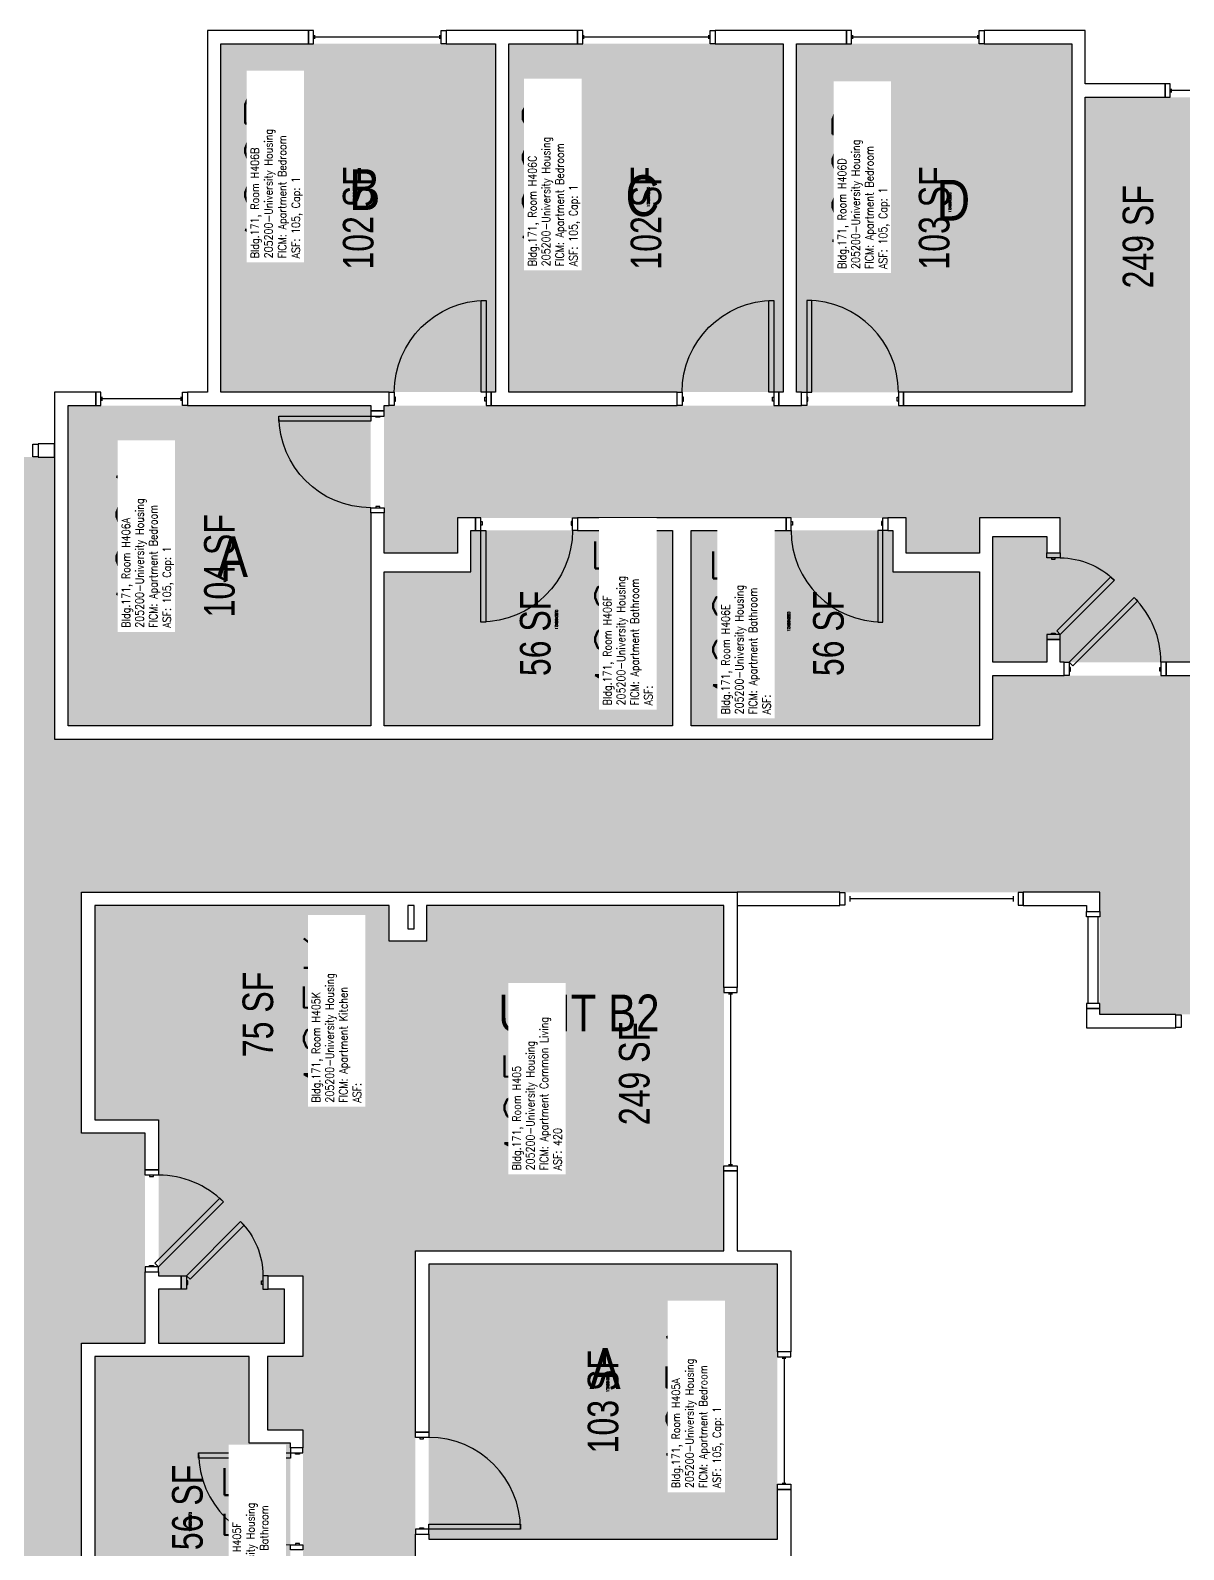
# Model space of a CAD drawing. Header units: inches. Extents: x -105 to 3698, y -798 to 1624.
# Drawn here: x 214 to 666, y 1028 to 1624 of the extents above; entities that cross this region are included whole.
import ezdxf
from ezdxf.enums import TextEntityAlignment as Align

# ---------------------------------------------------------------- set-up
doc = ezdxf.new("R2010")
doc.units = ezdxf.units.IN
doc.header["$LTSCALE"] = 96
doc.header["$MEASUREMENT"] = 0
for name, color, linetype in [('A-AREA-IDEN', 1, 'Continuous'), ('A-DOOR', 2, 'Continuous'), ('A-GLAZ', 1, 'Continuous'), ('A-IDEN-RNUM', 7, 'Continuous'), ('A-IDEN-SNUM', 4, 'Continuous'), ('A-IDEN-VNUM', 4, 'Continuous'), ('A-WALL', 5, 'Continuous'), ('AREA-TEXT', 3, 'Continuous'), ('Rooms-Category-Color', 7, 'Continuous'), ('Rooms-College-Color', 7, 'Continuous'), ('Rooms-Department-Color', 7, 'Continuous'), ('Rooms-Division-Color', 7, 'Continuous'), ('Rooms-Information', 7, 'Continuous')]:
    doc.layers.add(name, color=color, linetype=linetype)
doc.styles.add('AREA', font='arial.ttf', dxfattribs={"width": 0.75, "height": 12})
doc.styles.add('ROOMSNUMBER', font='txt.shx', dxfattribs={"height": 0.03})
doc.styles.add('ROOMVNUMBER', font='simplex.shx', dxfattribs={"width": 0.85})
doc.styles.get("Standard").update_dxf_attribs({"font": 'ARIALN.TTF'})

msp = doc.modelspace()

# ---------------------------------------------------------------- hatches: boundary and pattern name
h = msp.add_hatch()
h.set_pattern_fill('ANSI31', color=256, style=0)
h.set_pattern_definition([(45, (163.76828, 1996.84211), (-0.088388348, 0.088388348), [])])
h.paths.add_polyline_path([(495.24, 1412.89), (553.97, 1412.89), (553.97, 1403.68), (495.24, 1403.68)], flags=9)
h = msp.add_hatch()
h.set_pattern_fill('ANSI31', color=256, style=0)
h.set_pattern_definition([(45, (884.59335, 681.51704), (0.088388348, -0.088388348), [])])
h.paths.add_polyline_path([(300.64, 1012.99), (300.64, 1071.72), (291.43, 1071.72), (291.43, 1012.99)], flags=9)
at = {"layer": 'Rooms-Category-Color', "true_color": 0x728ef3}
for points in [[(395.87, 1618.75), (288.25, 1618.75), (288.25, 1482), (395.89, 1482.01), (395.89, 1618.31)], [(401.12, 1618.75), (508.75, 1618.75), (508.76, 1482.01), (401.12, 1482), (401.14, 1618.31)], [(514, 1618.75), (622, 1618.75), (622, 1482), (514, 1482), (514.01, 1618.31)], [(352.25, 1476.75), (627.25, 1476.75), (627.25, 1597.75), (762.75, 1597.75), (762.75, 1481.12), (678.61, 1481.12), (678.61, 1376), (617.48, 1376), (617.48, 1384.95), (612.23, 1384.95), (612.23, 1376), (591.03, 1376), (591.03, 1425.37), (612.23, 1425.37), (612.23, 1418.95), (617.48, 1418.95), (617.48, 1432.62), (585.78, 1432.62), (585.78, 1418.75), (557.03, 1418.75), (557.03, 1432.62), (381, 1432.62), (381, 1418.75), (352.25, 1418.75)], [(228.26, 1351), (228.25, 1476.75), (347, 1476.75), (347, 1351)], [(386.26, 1427.75), (465.39, 1427.75), (465.39, 1351), (352.26, 1351), (352.25, 1411.5), (386.25, 1411.5)], [(472.65, 1351), (585.78, 1351), (585.78, 1411.5), (551.78, 1411.5), (551.78, 1427.75), (472.64, 1427.75)], [(354.25, 1280.5), (238.75, 1280.5), (238.75, 1196.36), (368.87, 1196.36), (368.87, 1266.5), (354.25, 1266.5)], [(364.5, 870), (364.5, 1145), (485.5, 1145), (485.5, 1280.5), (368.87, 1280.5), (368.87, 1196.36), (263.75, 1196.36), (263.75, 1135.23), (272.7, 1135.23), (272.7, 1129.98), (263.75, 1129.98), (263.75, 1108.78), (313.12, 1108.78), (313.12, 1129.98), (306.7, 1129.98), (306.7, 1135.23), (320.37, 1135.23), (320.37, 1103.53), (306.5, 1103.53), (306.5, 1074.78), (320.37, 1074.78), (320.37, 898.75), (306.5, 898.75), (306.5, 870)], [(369.75, 1031.75), (506.5, 1031.75), (506.5, 1139.75), (369.75, 1139.75)], [(238.75, 990.39), (238.75, 1103.53), (299.25, 1103.53), (299.25, 1069.53), (315.5, 1069.53), (315.5, 990.39)]]:
    msp.add_hatch(color=171, dxfattribs=at).paths.add_polyline_path(points)
at = {"layer": 'Rooms-Category-Color', "true_color": 0xadadad}
for points in [[(173.5, 174.25), (233.5, 174.25), (233.5, 295.64), (258.5, 295.64), (258.5, 377.97), (233.5, 377.97), (233.5, 1108.78), (258.5, 1108.78), (258.5, 1191.11), (233.5, 1191.11), (233.5, 1345.75), (223, 1345.75), (223, 1456.5), (173.5, 1456.5), (173.5, 1093.72), (148.5, 1093.72), (148.5, 1011.39), (173.5, 1011.39), (173.5, 827.36), (148.5, 827.36), (148.5, 745.03), (173.5, 745.03), (174.12, 207.25), (173.51, 207.25), (173.5, 206.25)], [(2434.81, 1302.06), (2431.28, 1305.6), (2404.37, 1332.5), (2404.37, 1345.75), (2041.22, 1345.75), (2041.22, 1370.75), (1958.89, 1370.75), (1958.89, 1345.75), (1868.87, 1345.75), (1868.87, 1341.5), (1864.87, 1341.5), (1864.87, 1343.19), (1824.87, 1343.19), (1824.87, 1338), (1816.87, 1338), (1816.87, 1346.37), (1766, 1346.37), (1766, 1370.75), (1683.53, 1370.75), (1683.53, 1346.37), (1376.12, 1346.37), (1376.12, 1345.76), (1260.12, 1345.76), (1260.12, 1346.37), (780.37, 1346.37), (780.37, 1341.5), (776.37, 1341.5), (776.37, 1342.96), (736.38, 1342.96), (736.38, 1338), (728.38, 1338), (728.38, 1345.75), (673.36, 1345.75), (673.36, 1370.75), (591.03, 1370.75), (591.03, 1345.75), (233.3, 1345.75), (233.5, 1285.75), (632.97, 1285.75), (632.97, 1237.75), (768, 1237.75), (776.37, 1237.75), (776.37, 1265.5), (780.37, 1265.5), (780.37, 1263.75), (820.37, 1263.75), (820.37, 1269), (828.37, 1269), (828.37, 1237.75), (939.72, 1237.75), (939.72, 1276.67), (1347.19, 1276.67), (1347.19, 1190.38), (1378.69, 1190.38), (1378.69, 1188), (1373.19, 1188), (1373.19, 1151.12), (1373.19, 1146.75), (1375.19, 1146.75), (1375.19, 1142.75), (1451.19, 1142.75), (1451.19, 1146.75), (1453.11, 1146.75), (1453.19, 1151.12), (1453.19, 1188), (1447.69, 1188), (1447.69, 1190.38), (1479.65, 1190.38), (1479.65, 1209.17), (1484.9, 1209.17), (1484.9, 1255.17), (1479.65, 1255.17), (1479.65, 1276.67), (1571.65, 1276.67), (1571.65, 1261.25), (1860.5, 1261.25), (1864.87, 1261.25), (1864.87, 1265.5), (1868.87, 1265.5), (1868.87, 1263.75), (1908.87, 1263.75), (1908.87, 1269), (1916.87, 1269), (1916.87, 1260.62), (2047.49, 1260.62), (2133.48, 1260.64), (2169.48, 1260.64), (2348.97, 1260.62), (2386.31, 1260.62), (2392.39, 1259.63)]]:
    msp.add_hatch(color=253, dxfattribs=at).paths.add_polyline_path(points)
at = {"layer": 'Rooms-College-Color', "true_color": 0xadadad}
for points in [[(395.87, 1618.75), (288.25, 1618.75), (288.25, 1482), (395.89, 1482.01), (395.89, 1618.31)], [(401.12, 1618.75), (508.75, 1618.75), (508.76, 1482.01), (401.12, 1482), (401.14, 1618.31)], [(514, 1618.75), (622, 1618.75), (622, 1482), (514, 1482), (514.01, 1618.31)], [(352.25, 1476.75), (627.25, 1476.75), (627.25, 1597.75), (762.75, 1597.75), (762.75, 1481.12), (678.61, 1481.12), (678.61, 1376), (617.48, 1376), (617.48, 1384.95), (612.23, 1384.95), (612.23, 1376), (591.03, 1376), (591.03, 1425.37), (612.23, 1425.37), (612.23, 1418.95), (617.48, 1418.95), (617.48, 1432.62), (585.78, 1432.62), (585.78, 1418.75), (557.03, 1418.75), (557.03, 1432.62), (381, 1432.62), (381, 1418.75), (352.25, 1418.75)], [(228.26, 1351), (228.25, 1476.75), (347, 1476.75), (347, 1351)], [(173.5, 174.25), (233.5, 174.25), (233.5, 295.64), (258.5, 295.64), (258.5, 377.97), (233.5, 377.97), (233.5, 1108.78), (258.5, 1108.78), (258.5, 1191.11), (233.5, 1191.11), (233.5, 1345.75), (223, 1345.75), (223, 1456.5), (173.5, 1456.5), (173.5, 1093.72), (148.5, 1093.72), (148.5, 1011.39), (173.5, 1011.39), (173.5, 827.36), (148.5, 827.36), (148.5, 745.03), (173.5, 745.03), (174.12, 207.25), (173.51, 207.25), (173.5, 206.25)], [(386.26, 1427.75), (465.39, 1427.75), (465.39, 1351), (352.26, 1351), (352.25, 1411.5), (386.25, 1411.5)], [(472.65, 1351), (585.78, 1351), (585.78, 1411.5), (551.78, 1411.5), (551.78, 1427.75), (472.64, 1427.75)], [(2434.81, 1302.06), (2431.28, 1305.6), (2404.37, 1332.5), (2404.37, 1345.75), (2041.22, 1345.75), (2041.22, 1370.75), (1958.89, 1370.75), (1958.89, 1345.75), (1868.87, 1345.75), (1868.87, 1341.5), (1864.87, 1341.5), (1864.87, 1343.19), (1824.87, 1343.19), (1824.87, 1338), (1816.87, 1338), (1816.87, 1346.37), (1766, 1346.37), (1766, 1370.75), (1683.53, 1370.75), (1683.53, 1346.37), (1376.12, 1346.37), (1376.12, 1345.76), (1260.12, 1345.76), (1260.12, 1346.37), (780.37, 1346.37), (780.37, 1341.5), (776.37, 1341.5), (776.37, 1342.96), (736.38, 1342.96), (736.38, 1338), (728.38, 1338), (728.38, 1345.75), (673.36, 1345.75), (673.36, 1370.75), (591.03, 1370.75), (591.03, 1345.75), (233.3, 1345.75), (233.5, 1285.75), (632.97, 1285.75), (632.97, 1237.75), (768, 1237.75), (776.37, 1237.75), (776.37, 1265.5), (780.37, 1265.5), (780.37, 1263.75), (820.37, 1263.75), (820.37, 1269), (828.37, 1269), (828.37, 1237.75), (939.72, 1237.75), (939.72, 1276.67), (1347.19, 1276.67), (1347.19, 1190.38), (1378.69, 1190.38), (1378.69, 1188), (1373.19, 1188), (1373.19, 1151.12), (1373.19, 1146.75), (1375.19, 1146.75), (1375.19, 1142.75), (1451.19, 1142.75), (1451.19, 1146.75), (1453.11, 1146.75), (1453.19, 1151.12), (1453.19, 1188), (1447.69, 1188), (1447.69, 1190.38), (1479.65, 1190.38), (1479.65, 1209.17), (1484.9, 1209.17), (1484.9, 1255.17), (1479.65, 1255.17), (1479.65, 1276.67), (1571.65, 1276.67), (1571.65, 1261.25), (1860.5, 1261.25), (1864.87, 1261.25), (1864.87, 1265.5), (1868.87, 1265.5), (1868.87, 1263.75), (1908.87, 1263.75), (1908.87, 1269), (1916.87, 1269), (1916.87, 1260.62), (2047.49, 1260.62), (2133.48, 1260.64), (2169.48, 1260.64), (2348.97, 1260.62), (2386.31, 1260.62), (2392.39, 1259.63)], [(354.25, 1280.5), (238.75, 1280.5), (238.75, 1196.36), (368.87, 1196.36), (368.87, 1266.5), (354.25, 1266.5)], [(364.5, 870), (364.5, 1145), (485.5, 1145), (485.5, 1280.5), (368.87, 1280.5), (368.87, 1196.36), (263.75, 1196.36), (263.75, 1135.23), (272.7, 1135.23), (272.7, 1129.98), (263.75, 1129.98), (263.75, 1108.78), (313.12, 1108.78), (313.12, 1129.98), (306.7, 1129.98), (306.7, 1135.23), (320.37, 1135.23), (320.37, 1103.53), (306.5, 1103.53), (306.5, 1074.78), (320.37, 1074.78), (320.37, 898.75), (306.5, 898.75), (306.5, 870)], [(369.75, 1031.75), (506.5, 1031.75), (506.5, 1139.75), (369.75, 1139.75)], [(238.75, 990.39), (238.75, 1103.53), (299.25, 1103.53), (299.25, 1069.53), (315.5, 1069.53), (315.5, 990.39)]]:
    msp.add_hatch(color=253, dxfattribs=at).paths.add_polyline_path(points)
at = {"layer": 'Rooms-Department-Color', "true_color": 0x604aed}
for points in [[(395.87, 1618.75), (288.25, 1618.75), (288.25, 1482), (395.89, 1482.01), (395.89, 1618.31)], [(401.12, 1618.75), (508.75, 1618.75), (508.76, 1482.01), (401.12, 1482), (401.14, 1618.31)], [(514, 1618.75), (622, 1618.75), (622, 1482), (514, 1482), (514.01, 1618.31)], [(352.25, 1476.75), (627.25, 1476.75), (627.25, 1597.75), (762.75, 1597.75), (762.75, 1481.12), (678.61, 1481.12), (678.61, 1376), (617.48, 1376), (617.48, 1384.95), (612.23, 1384.95), (612.23, 1376), (591.03, 1376), (591.03, 1425.37), (612.23, 1425.37), (612.23, 1418.95), (617.48, 1418.95), (617.48, 1432.62), (585.78, 1432.62), (585.78, 1418.75), (557.03, 1418.75), (557.03, 1432.62), (381, 1432.62), (381, 1418.75), (352.25, 1418.75)], [(228.26, 1351), (228.25, 1476.75), (347, 1476.75), (347, 1351)], [(386.26, 1427.75), (465.39, 1427.75), (465.39, 1351), (352.26, 1351), (352.25, 1411.5), (386.25, 1411.5)], [(472.65, 1351), (585.78, 1351), (585.78, 1411.5), (551.78, 1411.5), (551.78, 1427.75), (472.64, 1427.75)], [(354.25, 1280.5), (238.75, 1280.5), (238.75, 1196.36), (368.87, 1196.36), (368.87, 1266.5), (354.25, 1266.5)], [(364.5, 870), (364.5, 1145), (485.5, 1145), (485.5, 1280.5), (368.87, 1280.5), (368.87, 1196.36), (263.75, 1196.36), (263.75, 1135.23), (272.7, 1135.23), (272.7, 1129.98), (263.75, 1129.98), (263.75, 1108.78), (313.12, 1108.78), (313.12, 1129.98), (306.7, 1129.98), (306.7, 1135.23), (320.37, 1135.23), (320.37, 1103.53), (306.5, 1103.53), (306.5, 1074.78), (320.37, 1074.78), (320.37, 898.75), (306.5, 898.75), (306.5, 870)], [(369.75, 1031.75), (506.5, 1031.75), (506.5, 1139.75), (369.75, 1139.75)], [(238.75, 990.39), (238.75, 1103.53), (299.25, 1103.53), (299.25, 1069.53), (315.5, 1069.53), (315.5, 990.39)]]:
    msp.add_hatch(color=173, dxfattribs=at).paths.add_polyline_path(points)
at = {"layer": 'Rooms-Department-Color', "true_color": 0xacacac}
for points in [[(173.5, 174.25), (233.5, 174.25), (233.5, 295.64), (258.5, 295.64), (258.5, 377.97), (233.5, 377.97), (233.5, 1108.78), (258.5, 1108.78), (258.5, 1191.11), (233.5, 1191.11), (233.5, 1345.75), (223, 1345.75), (223, 1456.5), (173.5, 1456.5), (173.5, 1093.72), (148.5, 1093.72), (148.5, 1011.39), (173.5, 1011.39), (173.5, 827.36), (148.5, 827.36), (148.5, 745.03), (173.5, 745.03), (174.12, 207.25), (173.51, 207.25), (173.5, 206.25)], [(2434.81, 1302.06), (2431.28, 1305.6), (2404.37, 1332.5), (2404.37, 1345.75), (2041.22, 1345.75), (2041.22, 1370.75), (1958.89, 1370.75), (1958.89, 1345.75), (1868.87, 1345.75), (1868.87, 1341.5), (1864.87, 1341.5), (1864.87, 1343.19), (1824.87, 1343.19), (1824.87, 1338), (1816.87, 1338), (1816.87, 1346.37), (1766, 1346.37), (1766, 1370.75), (1683.53, 1370.75), (1683.53, 1346.37), (1376.12, 1346.37), (1376.12, 1345.76), (1260.12, 1345.76), (1260.12, 1346.37), (780.37, 1346.37), (780.37, 1341.5), (776.37, 1341.5), (776.37, 1342.96), (736.38, 1342.96), (736.38, 1338), (728.38, 1338), (728.38, 1345.75), (673.36, 1345.75), (673.36, 1370.75), (591.03, 1370.75), (591.03, 1345.75), (233.3, 1345.75), (233.5, 1285.75), (632.97, 1285.75), (632.97, 1237.75), (768, 1237.75), (776.37, 1237.75), (776.37, 1265.5), (780.37, 1265.5), (780.37, 1263.75), (820.37, 1263.75), (820.37, 1269), (828.37, 1269), (828.37, 1237.75), (939.72, 1237.75), (939.72, 1276.67), (1347.19, 1276.67), (1347.19, 1190.38), (1378.69, 1190.38), (1378.69, 1188), (1373.19, 1188), (1373.19, 1151.12), (1373.19, 1146.75), (1375.19, 1146.75), (1375.19, 1142.75), (1451.19, 1142.75), (1451.19, 1146.75), (1453.11, 1146.75), (1453.19, 1151.12), (1453.19, 1188), (1447.69, 1188), (1447.69, 1190.38), (1479.65, 1190.38), (1479.65, 1209.17), (1484.9, 1209.17), (1484.9, 1255.17), (1479.65, 1255.17), (1479.65, 1276.67), (1571.65, 1276.67), (1571.65, 1261.25), (1860.5, 1261.25), (1864.87, 1261.25), (1864.87, 1265.5), (1868.87, 1265.5), (1868.87, 1263.75), (1908.87, 1263.75), (1908.87, 1269), (1916.87, 1269), (1916.87, 1260.62), (2047.49, 1260.62), (2133.48, 1260.64), (2169.48, 1260.64), (2348.97, 1260.62), (2386.31, 1260.62), (2392.39, 1259.63)]]:
    msp.add_hatch(color=253, dxfattribs=at).paths.add_polyline_path(points)
at = {"layer": 'Rooms-Division-Color', "true_color": 0x604aed}
for points in [[(395.87, 1618.75), (288.25, 1618.75), (288.25, 1482), (395.89, 1482.01), (395.89, 1618.31)], [(401.12, 1618.75), (508.75, 1618.75), (508.76, 1482.01), (401.12, 1482), (401.14, 1618.31)], [(514, 1618.75), (622, 1618.75), (622, 1482), (514, 1482), (514.01, 1618.31)], [(352.25, 1476.75), (627.25, 1476.75), (627.25, 1597.75), (762.75, 1597.75), (762.75, 1481.12), (678.61, 1481.12), (678.61, 1376), (617.48, 1376), (617.48, 1384.95), (612.23, 1384.95), (612.23, 1376), (591.03, 1376), (591.03, 1425.37), (612.23, 1425.37), (612.23, 1418.95), (617.48, 1418.95), (617.48, 1432.62), (585.78, 1432.62), (585.78, 1418.75), (557.03, 1418.75), (557.03, 1432.62), (381, 1432.62), (381, 1418.75), (352.25, 1418.75)], [(228.26, 1351), (228.25, 1476.75), (347, 1476.75), (347, 1351)], [(386.26, 1427.75), (465.39, 1427.75), (465.39, 1351), (352.26, 1351), (352.25, 1411.5), (386.25, 1411.5)], [(472.65, 1351), (585.78, 1351), (585.78, 1411.5), (551.78, 1411.5), (551.78, 1427.75), (472.64, 1427.75)], [(354.25, 1280.5), (238.75, 1280.5), (238.75, 1196.36), (368.87, 1196.36), (368.87, 1266.5), (354.25, 1266.5)], [(364.5, 870), (364.5, 1145), (485.5, 1145), (485.5, 1280.5), (368.87, 1280.5), (368.87, 1196.36), (263.75, 1196.36), (263.75, 1135.23), (272.7, 1135.23), (272.7, 1129.98), (263.75, 1129.98), (263.75, 1108.78), (313.12, 1108.78), (313.12, 1129.98), (306.7, 1129.98), (306.7, 1135.23), (320.37, 1135.23), (320.37, 1103.53), (306.5, 1103.53), (306.5, 1074.78), (320.37, 1074.78), (320.37, 898.75), (306.5, 898.75), (306.5, 870)], [(369.75, 1031.75), (506.5, 1031.75), (506.5, 1139.75), (369.75, 1139.75)], [(238.75, 990.39), (238.75, 1103.53), (299.25, 1103.53), (299.25, 1069.53), (315.5, 1069.53), (315.5, 990.39)]]:
    msp.add_hatch(color=173, dxfattribs=at).paths.add_polyline_path(points)
at = {"layer": 'Rooms-Division-Color', "true_color": 0xadadad}
for points in [[(173.5, 174.25), (233.5, 174.25), (233.5, 295.64), (258.5, 295.64), (258.5, 377.97), (233.5, 377.97), (233.5, 1108.78), (258.5, 1108.78), (258.5, 1191.11), (233.5, 1191.11), (233.5, 1345.75), (223, 1345.75), (223, 1456.5), (173.5, 1456.5), (173.5, 1093.72), (148.5, 1093.72), (148.5, 1011.39), (173.5, 1011.39), (173.5, 827.36), (148.5, 827.36), (148.5, 745.03), (173.5, 745.03), (174.12, 207.25), (173.51, 207.25), (173.5, 206.25)], [(2434.81, 1302.06), (2431.28, 1305.6), (2404.37, 1332.5), (2404.37, 1345.75), (2041.22, 1345.75), (2041.22, 1370.75), (1958.89, 1370.75), (1958.89, 1345.75), (1868.87, 1345.75), (1868.87, 1341.5), (1864.87, 1341.5), (1864.87, 1343.19), (1824.87, 1343.19), (1824.87, 1338), (1816.87, 1338), (1816.87, 1346.37), (1766, 1346.37), (1766, 1370.75), (1683.53, 1370.75), (1683.53, 1346.37), (1376.12, 1346.37), (1376.12, 1345.76), (1260.12, 1345.76), (1260.12, 1346.37), (780.37, 1346.37), (780.37, 1341.5), (776.37, 1341.5), (776.37, 1342.96), (736.38, 1342.96), (736.38, 1338), (728.38, 1338), (728.38, 1345.75), (673.36, 1345.75), (673.36, 1370.75), (591.03, 1370.75), (591.03, 1345.75), (233.3, 1345.75), (233.5, 1285.75), (632.97, 1285.75), (632.97, 1237.75), (768, 1237.75), (776.37, 1237.75), (776.37, 1265.5), (780.37, 1265.5), (780.37, 1263.75), (820.37, 1263.75), (820.37, 1269), (828.37, 1269), (828.37, 1237.75), (939.72, 1237.75), (939.72, 1276.67), (1347.19, 1276.67), (1347.19, 1190.38), (1378.69, 1190.38), (1378.69, 1188), (1373.19, 1188), (1373.19, 1151.12), (1373.19, 1146.75), (1375.19, 1146.75), (1375.19, 1142.75), (1451.19, 1142.75), (1451.19, 1146.75), (1453.11, 1146.75), (1453.19, 1151.12), (1453.19, 1188), (1447.69, 1188), (1447.69, 1190.38), (1479.65, 1190.38), (1479.65, 1209.17), (1484.9, 1209.17), (1484.9, 1255.17), (1479.65, 1255.17), (1479.65, 1276.67), (1571.65, 1276.67), (1571.65, 1261.25), (1860.5, 1261.25), (1864.87, 1261.25), (1864.87, 1265.5), (1868.87, 1265.5), (1868.87, 1263.75), (1908.87, 1263.75), (1908.87, 1269), (1916.87, 1269), (1916.87, 1260.62), (2047.49, 1260.62), (2133.48, 1260.64), (2169.48, 1260.64), (2348.97, 1260.62), (2386.31, 1260.62), (2392.39, 1259.63)]]:
    msp.add_hatch(color=253, dxfattribs=at).paths.add_polyline_path(points)

# ---------------------------------------------------------------- linework, layer by layer
at = {"layer": 'A-DOOR'}
for points in [[(392.25, 1482), (390.25, 1482), (390.25, 1518), (392.25, 1518)], [(505.13, 1482), (503.13, 1482), (503.13, 1518), (505.13, 1518)], [(518, 1482), (520, 1482), (520, 1518), (518, 1518)], [(356.25, 1476.75), (354.25, 1476.75), (354.25, 1482), (356.25, 1482)], [(356.25, 1478.5), (356.75, 1478.5), (356.75, 1480), (356.25, 1480)], [(392.25, 1478.5), (391.75, 1478.5), (391.75, 1480), (392.25, 1480)], [(392.25, 1476.75), (394.25, 1476.75), (394.25, 1482), (392.25, 1482)], [(469.13, 1476.75), (467.13, 1476.75), (467.13, 1482), (469.13, 1482)], [(469.13, 1478.5), (469.63, 1478.5), (469.63, 1480), (469.13, 1480)], [(505.13, 1478.5), (504.63, 1478.5), (504.63, 1480), (505.13, 1480)], [(505.13, 1476.75), (507.13, 1476.75), (507.13, 1482), (505.13, 1482)], [(518, 1476.75), (516, 1476.75), (516, 1482), (518, 1482)], [(518, 1478.5), (518.5, 1478.5), (518.5, 1480), (518, 1480)], [(554, 1478.5), (553.5, 1478.5), (553.5, 1480), (554, 1480)], [(554, 1476.75), (556, 1476.75), (556, 1482), (554, 1482)], [(352.25, 1472.63), (352.25, 1474.63), (347, 1474.63), (347, 1472.63)], [(347, 1472.63), (347, 1470.63), (311, 1470.63), (311, 1472.63)], [(350.5, 1472.63), (350.5, 1472.13), (349, 1472.13), (349, 1472.63)], [(350.5, 1436.63), (350.5, 1437.13), (349, 1437.13), (349, 1436.63)], [(352.25, 1436.63), (352.25, 1434.63), (347, 1434.63), (347, 1436.63)], [(390.14, 1432.62), (388.14, 1432.62), (388.14, 1427.75), (390.14, 1427.75)], [(390.14, 1431.25), (390.64, 1431.25), (390.64, 1429.75), (390.14, 1429.75)], [(426.14, 1431.25), (425.64, 1431.25), (425.64, 1429.75), (426.14, 1429.75)], [(426.14, 1432.62), (428.14, 1432.62), (428.14, 1427.75), (426.14, 1427.75)], [(511.89, 1432.62), (509.89, 1432.62), (509.89, 1427.75), (511.89, 1427.75)], [(511.89, 1431.25), (512.39, 1431.25), (512.39, 1429.75), (511.89, 1429.75)], [(547.89, 1431.25), (547.39, 1431.25), (547.39, 1429.75), (547.89, 1429.75)], [(547.89, 1432.62), (549.89, 1432.62), (549.89, 1427.75), (547.89, 1427.75)], [(390.14, 1427.75), (392.14, 1427.75), (392.14, 1391.75), (390.14, 1391.75)], [(547.89, 1427.75), (545.89, 1427.75), (545.89, 1391.75), (547.89, 1391.75)], [(612.23, 1416.95), (612.23, 1418.95), (617.48, 1418.95), (617.48, 1416.95)], [(613.98, 1416.95), (613.98, 1416.45), (615.48, 1416.45), (615.48, 1416.95)], [(617.48, 1386.95), (616.07, 1388.36), (637.28, 1409.58), (638.69, 1408.16)], [(620.97, 1376), (622.38, 1374.58), (647.84, 1400.04), (646.42, 1401.45)], [(612.23, 1386.95), (612.23, 1384.95), (617.48, 1384.95), (617.48, 1386.95)], [(613.98, 1386.95), (613.98, 1387.45), (615.48, 1387.45), (615.48, 1386.95)], [(620.97, 1370.75), (618.97, 1370.75), (618.97, 1376), (620.97, 1376)], [(620.97, 1372.5), (621.47, 1372.5), (621.47, 1374), (620.97, 1374)], [(656.97, 1372.5), (656.47, 1372.5), (656.47, 1374), (656.97, 1374)], [(656.97, 1370.75), (658.97, 1370.75), (658.97, 1376), (656.97, 1376)], [(258.5, 1174.72), (258.5, 1176.72), (263.75, 1176.72), (263.75, 1174.72)], [(260.25, 1174.72), (260.25, 1174.22), (261.75, 1174.22), (261.75, 1174.72)], [(263.75, 1138.72), (262.34, 1140.13), (287.79, 1165.59), (289.21, 1164.17)], [(274.7, 1135.23), (276.11, 1133.82), (297.33, 1155.03), (295.91, 1156.44)], [(260.25, 1138.72), (260.25, 1139.22), (261.75, 1139.22), (261.75, 1138.72)], [(258.5, 1138.72), (258.5, 1136.72), (263.75, 1136.72), (263.75, 1138.72)], [(274.7, 1129.98), (272.7, 1129.98), (272.7, 1135.23), (274.7, 1135.23)], [(274.7, 1131.73), (275.2, 1131.73), (275.2, 1133.23), (274.7, 1133.23)], [(304.7, 1131.73), (304.2, 1131.73), (304.2, 1133.23), (304.7, 1133.23)], [(304.7, 1129.98), (306.7, 1129.98), (306.7, 1135.23), (304.7, 1135.23)], [(364.5, 1071.75), (364.5, 1073.75), (369.75, 1073.75), (369.75, 1071.75)], [(320.37, 1065.64), (320.37, 1067.64), (315.5, 1067.64), (315.5, 1065.64)], [(366.25, 1071.75), (366.25, 1071.25), (367.75, 1071.25), (367.75, 1071.75)], [(315.5, 1065.64), (315.5, 1063.64), (279.5, 1063.64), (279.5, 1065.64)], [(319, 1065.64), (319, 1065.14), (317.5, 1065.14), (317.5, 1065.64)], [(369.75, 1035.75), (369.75, 1037.75), (405.75, 1037.75), (405.75, 1035.75)], [(364.5, 1035.75), (364.5, 1033.75), (369.75, 1033.75), (369.75, 1035.75)], [(366.25, 1035.75), (366.25, 1036.25), (367.75, 1036.25), (367.75, 1035.75)], [(320.37, 1029.64), (320.37, 1027.64), (315.5, 1027.64), (315.5, 1029.64)], [(319, 1029.64), (319, 1030.14), (317.5, 1030.14), (317.5, 1029.64)]]:
    msp.add_lwpolyline(points, close=True, dxfattribs=at)
at = {"layer": 'A-DOOR', "extrusion": (0, 0, -1)}
for centre, radius, start, end in [((-392.25, 1482), 36, 0, 90), ((-505.13, 1482), 36, 0, 90), ((-347, 1472.63), 36, 270, 0), ((-390.14, 1427.75), 36, 180, 270), ((-617.48, 1386.95), 30, 90, 135), ((-274.7, 1135.23), 30, 135, 180)]:
    msp.add_arc(centre, radius, start, end, dxfattribs=at)
at = {"layer": 'A-DOOR'}
for centre, start, end in [((518, 1482), 0, 90), ((547.89, 1427.75), 180, 270), ((620.97, 1376), 0, 45), ((263.75, 1138.72), 45, 90), ((369.75, 1035.75), 0, 90), ((315.5, 1065.64), 180, 270)]:
    msp.add_arc(centre, 36, start, end, dxfattribs=at)
at = {"layer": 'A-GLAZ'}
for p, q in [((325.1, 1620.62), (325.1, 1622.12)), ((374.1, 1620.62), (374.1, 1622.12)), ((430.63, 1620.62), (430.63, 1622.12)), ((479.63, 1620.62), (479.63, 1622.12)), ((536.09, 1620.62), (536.09, 1622.12)), ((585.09, 1620.62), (585.09, 1622.12)), ((374.1, 1621.37), (325.1, 1621.37)), ((479.63, 1621.37), (430.63, 1621.37)), ((585.09, 1621.37), (536.09, 1621.37)), ((661.13, 1599.62), (661.13, 1601.12)), ((728.13, 1600.37), (661.13, 1600.37)), ((241.63, 1478.62), (241.63, 1480.12)), ((272.63, 1479.37), (241.63, 1479.37)), ((272.63, 1478.62), (272.63, 1480.12)), ((214.5, 1461.62), (216.5, 1461.62)), ((214.5, 1456.62), (214.5, 1461.62)), ((216.5, 1461.62), (216.5, 1456.62)), ((216.5, 1456.62), (214.5, 1456.62)), ((530.94, 1280.62), (530.94, 1285.62)), ((530.94, 1285.62), (532.94, 1285.62)), ((532.94, 1285.62), (532.94, 1280.62)), ((534.94, 1284.12), (534.94, 1282.12)), ((598.94, 1283.12), (534.94, 1283.12)), ((598.94, 1284.12), (598.94, 1282.12)), ((602.94, 1285.62), (600.94, 1285.62)), ((600.94, 1285.62), (600.94, 1280.62)), ((602.94, 1280.62), (602.94, 1285.62)), ((532.94, 1280.62), (530.94, 1280.62)), ((600.94, 1280.62), (602.94, 1280.62)), ((627.72, 1276.12), (627.72, 1278.12)), ((627.72, 1278.12), (632.97, 1278.12)), ((632.97, 1276.12), (627.72, 1276.12)), ((628.36, 1242.12), (628.36, 1276.12)), ((632.36, 1242.12), (632.36, 1276.12)), ((632.97, 1278.12), (632.97, 1276.12)), ((487.38, 1245.88), (488.88, 1245.88)), ((488.13, 1245.88), (488.13, 1178.88)), ((627.72, 1242.12), (627.72, 1240.12)), ((632.97, 1242.12), (627.72, 1242.12)), ((632.97, 1240.12), (632.97, 1242.12)), ((627.72, 1240.12), (632.97, 1240.12)), ((662.84, 1232.63), (662.84, 1237.63)), ((662.84, 1237.63), (664.84, 1237.63)), ((664.84, 1237.63), (664.84, 1232.63)), ((664.84, 1232.63), (662.84, 1232.63)), ((487.38, 1178.88), (488.88, 1178.88)), ((508.38, 1102.84), (509.88, 1102.84)), ((509.13, 1102.84), (509.13, 1053.84)), ((508.38, 1053.84), (509.88, 1053.84))]:
    msp.add_line(p, q, dxfattribs=at)
for points in [[(324.6, 1624), (322.6, 1624), (322.6, 1618.75), (324.6, 1618.75)], [(374.6, 1624), (376.6, 1624), (376.6, 1618.75), (374.6, 1618.75)], [(430.13, 1624), (428.13, 1624), (428.13, 1618.75), (430.13, 1618.75)], [(480.13, 1624), (482.13, 1624), (482.13, 1618.75), (480.13, 1618.75)], [(535.59, 1624), (533.59, 1624), (533.59, 1618.75), (535.59, 1618.75)], [(585.59, 1624), (587.59, 1624), (587.59, 1618.75), (585.59, 1618.75)], [(660.63, 1603), (658.63, 1603), (658.63, 1597.75), (660.63, 1597.75)], [(241.13, 1482), (239.13, 1482), (239.13, 1476.75), (241.13, 1476.75)], [(273.13, 1482), (275.13, 1482), (275.13, 1476.75), (273.13, 1476.75)], [(490.75, 1246.38), (490.75, 1248.38), (485.5, 1248.38), (485.5, 1246.38)], [(490.75, 1178.38), (490.75, 1176.38), (485.5, 1176.38), (485.5, 1178.38)], [(511.75, 1103.34), (511.75, 1105.34), (506.5, 1105.34), (506.5, 1103.34)], [(511.75, 1053.34), (511.75, 1051.34), (506.5, 1051.34), (506.5, 1053.34)]]:
    msp.add_lwpolyline(points, close=True, dxfattribs=at)
at = {"layer": 'A-WALL'}
for p, q in [((283, 1624), (283, 1482)), ((322.6, 1624), (283, 1624)), ((322.6, 1618.75), (322.6, 1624)), ((376.6, 1624), (376.6, 1618.75)), ((428.13, 1624), (376.6, 1624)), ((428.13, 1618.75), (428.13, 1624)), ((533.59, 1624), (482.13, 1624)), ((482.13, 1624), (482.13, 1618.75)), ((533.59, 1618.75), (533.59, 1624)), ((627.25, 1624), (587.59, 1624)), ((587.59, 1624), (587.59, 1618.75)), ((627.25, 1603), (627.25, 1624)), ((288.25, 1482), (288.25, 1618.75)), ((288.25, 1618.75), (322.6, 1618.75)), ((376.6, 1618.75), (395.87, 1618.75)), ((395.87, 1618.75), (395.87, 1482)), ((401.12, 1482), (401.12, 1618.75)), ((401.12, 1618.75), (428.13, 1618.75)), ((482.13, 1618.75), (508.75, 1618.75)), ((508.75, 1618.75), (508.75, 1482)), ((514, 1618.75), (533.59, 1618.75)), ((514, 1482), (514, 1618.75)), ((587.59, 1618.75), (622, 1618.75)), ((622, 1618.75), (622, 1482)), ((658.63, 1603), (627.25, 1603)), ((658.63, 1597.75), (658.63, 1603)), ((627.25, 1476.75), (627.25, 1597.75)), ((627.25, 1597.75), (658.63, 1597.75)), ((239.13, 1482), (223, 1482)), ((223, 1482), (223, 1345.75)), ((239.13, 1476.75), (239.13, 1482)), ((283, 1482), (275.13, 1482)), ((275.13, 1482), (275.13, 1476.75)), ((354.25, 1482), (288.25, 1482)), ((354.25, 1476.75), (354.25, 1482)), ((395.87, 1482), (394.25, 1482)), ((394.25, 1482), (394.25, 1476.75)), ((467.13, 1482), (401.12, 1482)), ((467.13, 1476.75), (467.13, 1482)), ((508.75, 1482), (507.13, 1482)), ((507.13, 1482), (507.13, 1476.75)), ((516, 1482), (514, 1482)), ((516, 1476.75), (516, 1482)), ((622, 1482), (556, 1482)), ((556, 1482), (556, 1476.75)), ((228.25, 1476.75), (239.13, 1476.75)), ((228.25, 1351), (228.25, 1476.75)), ((275.13, 1476.75), (283.63, 1476.75)), ((283.63, 1476.75), (347, 1476.75)), ((347, 1476.75), (347, 1474.63)), ((347, 1474.63), (352.25, 1474.63)), ((352.25, 1476.75), (354.25, 1476.75)), ((352.25, 1474.63), (352.25, 1476.75)), ((394.25, 1476.75), (467.13, 1476.75)), ((507.13, 1476.75), (516, 1476.75)), ((556, 1476.75), (627.25, 1476.75)), ((223, 1461.75), (216.5, 1461.75)), ((216.5, 1461.75), (216.5, 1456.5)), ((223, 1456.5), (223, 1461.75)), ((216.5, 1456.5), (223, 1456.5)), ((352.25, 1434.63), (347, 1434.63)), ((347, 1434.63), (347, 1432)), ((347, 1432), (347, 1351)), ((352.25, 1432), (352.25, 1434.63)), ((352.25, 1418.75), (352.25, 1432)), ((388.14, 1432.62), (381, 1432.62)), ((381, 1432.62), (381, 1418.75)), ((388.14, 1427.75), (388.14, 1432.62)), ((509.89, 1432.62), (428.14, 1432.62)), ((428.14, 1432.62), (428.14, 1427.75)), ((509.89, 1427.75), (509.89, 1432.62)), ((557.03, 1432.62), (549.89, 1432.62)), ((549.89, 1432.62), (549.89, 1427.75)), ((557.03, 1418.75), (557.03, 1432.62)), ((617.48, 1432.62), (585.78, 1432.62)), ((585.78, 1432.62), (585.78, 1418.75)), ((617.48, 1418.95), (617.48, 1432.62)), ((386.25, 1427.75), (388.14, 1427.75)), ((386.25, 1411.5), (386.25, 1427.75)), ((428.14, 1427.75), (465.39, 1427.75)), ((465.39, 1427.75), (465.39, 1351)), ((472.64, 1427.75), (509.89, 1427.75)), ((472.64, 1351), (472.64, 1427.75)), ((549.89, 1427.75), (551.78, 1427.75)), ((551.78, 1427.75), (551.78, 1411.5)), ((591.03, 1425.37), (612.23, 1425.37)), ((591.03, 1376), (591.03, 1425.37)), ((612.23, 1425.37), (612.23, 1418.95)), ((381, 1418.75), (352.25, 1418.75)), ((585.78, 1418.75), (557.03, 1418.75)), ((612.23, 1418.95), (617.48, 1418.95)), ((352.25, 1351), (352.25, 1411.5)), ((352.25, 1411.5), (386.25, 1411.5)), ((551.78, 1411.5), (585.78, 1411.5)), ((585.78, 1411.5), (585.78, 1351)), ((617.48, 1384.95), (612.23, 1384.95)), ((612.23, 1384.95), (612.23, 1376)), ((617.48, 1376), (617.48, 1384.95)), ((612.23, 1376), (591.03, 1376)), ((618.97, 1376), (617.48, 1376)), ((618.97, 1370.75), (618.97, 1376)), ((678.61, 1376), (658.97, 1376)), ((658.97, 1376), (658.97, 1370.75)), ((591.03, 1370.75), (618.97, 1370.75)), ((591.03, 1345.75), (591.03, 1370.75)), ((658.97, 1370.75), (673.36, 1370.75)), ((347, 1351), (228.25, 1351)), ((465.39, 1351), (352.25, 1351)), ((585.78, 1351), (472.64, 1351)), ((223, 1345.75), (351.63, 1345.75)), ((351.63, 1345.75), (591.03, 1345.75)), ((233.5, 1191.11), (233.5, 1285.75)), ((233.5, 1285.75), (490.75, 1285.75)), ((530.94, 1285.75), (490.75, 1285.75)), ((490.75, 1285.75), (490.75, 1280.5)), ((490.75, 1285.75), (490.75, 1248.38)), ((530.94, 1280.5), (530.94, 1285.75)), ((632.97, 1285.75), (602.94, 1285.75)), ((602.94, 1285.75), (602.94, 1280.5)), ((632.97, 1278.12), (632.97, 1285.75)), ((238.75, 1280.5), (238.75, 1196.36)), ((354.25, 1280.5), (238.75, 1280.5)), ((354.25, 1266.5), (354.25, 1280.5)), ((364, 1280.5), (361.5, 1280.5)), ((361.5, 1280.5), (361.5, 1271.37)), ((364, 1271.37), (364, 1280.5)), ((485.5, 1280.5), (368.87, 1280.5)), ((368.87, 1280.5), (368.87, 1266.5)), ((485.5, 1248.38), (485.5, 1280.5)), ((490.75, 1280.5), (530.94, 1280.5)), ((602.94, 1280.5), (627.72, 1280.5)), ((627.72, 1280.5), (627.72, 1278.12)), ((627.72, 1278.12), (632.97, 1278.12)), ((361.5, 1271.37), (364, 1271.37)), ((368.87, 1266.5), (354.25, 1266.5)), ((490.75, 1248.38), (485.5, 1248.38)), ((632.97, 1240.12), (627.72, 1240.12)), ((627.72, 1240.12), (627.72, 1232.5)), ((632.97, 1237.75), (632.97, 1240.12)), ((662.84, 1237.75), (632.97, 1237.75)), ((662.84, 1232.5), (662.84, 1237.75)), ((627.72, 1232.5), (662.84, 1232.5)), ((238.75, 1196.36), (263.75, 1196.36)), ((263.75, 1196.36), (263.75, 1176.72)), ((258.5, 1191.11), (233.5, 1191.11)), ((258.5, 1176.72), (258.5, 1191.11)), ((263.75, 1176.72), (258.5, 1176.72)), ((485.5, 1145), (485.5, 1176.38)), ((485.5, 1176.38), (490.75, 1176.38)), ((490.75, 1176.38), (490.75, 1145)), ((364.5, 1145), (485.5, 1145)), ((364.5, 1073.75), (364.5, 1145)), ((490.75, 1145), (511.75, 1145)), ((511.75, 1145), (511.75, 1105.34)), ((506.5, 1139.75), (369.75, 1139.75)), ((369.75, 1139.75), (369.75, 1073.75)), ((506.5, 1105.34), (506.5, 1139.75)), ((258.5, 1108.78), (258.5, 1136.72)), ((258.5, 1136.72), (263.75, 1136.72)), ((263.75, 1136.72), (263.75, 1135.23)), ((263.75, 1135.23), (272.7, 1135.23)), ((272.7, 1135.23), (272.7, 1129.98)), ((306.7, 1135.23), (320.37, 1135.23)), ((306.7, 1129.98), (306.7, 1135.23)), ((320.37, 1135.23), (320.37, 1103.53)), ((272.7, 1129.98), (263.75, 1129.98)), ((263.75, 1129.98), (263.75, 1108.78)), ((313.12, 1129.98), (306.7, 1129.98)), ((313.12, 1108.78), (313.12, 1129.98)), ((233.5, 869.37), (233.5, 1108.78)), ((233.5, 1108.78), (258.5, 1108.78)), ((238.75, 1103.53), (238.75, 990.39)), ((299.25, 1103.53), (238.75, 1103.53)), ((263.75, 1108.78), (313.12, 1108.78)), ((299.25, 1069.53), (299.25, 1103.53)), ((306.5, 1103.53), (306.5, 1074.78)), ((320.37, 1103.53), (306.5, 1103.53)), ((511.75, 1105.34), (506.5, 1105.34)), ((306.5, 1074.78), (320.37, 1074.78)), ((320.37, 1074.78), (320.37, 1067.64)), ((369.75, 1073.75), (364.5, 1073.75)), ((315.5, 1069.53), (299.25, 1069.53)), ((315.5, 1067.64), (315.5, 1069.53)), ((320.37, 1067.64), (315.5, 1067.64)), ((506.5, 1031.75), (506.5, 1051.34)), ((506.5, 1051.34), (511.75, 1051.34)), ((511.75, 1051.34), (511.75, 999.87)), ((364.5, 1024.87), (364.5, 1033.75)), ((364.5, 1033.75), (369.75, 1033.75)), ((369.75, 1033.75), (369.75, 1031.75)), ((369.75, 1031.75), (506.5, 1031.75))]:
    msp.add_line(p, q, dxfattribs=at)

# ---------------------------------------------------------------- texts
at = {"layer": 'A-AREA-IDEN'}
msp.add_text('UNIT B2', height=14.4, dxfattribs=at).set_placement((428.66, 1231.15), align=Align.CENTER)
at = {"layer": 'A-AREA-IDEN', "char_height": 16, "width": 41.8447, "attachment_point": 1}
for s, insert in [('{\\C1;B}', (338.54, 1569.52)), ('{\\C1;C}', (446.92, 1567.13)), ('{\\C1;D}', (568.88, 1565.34)), ('{\\C1;A}', (286.63, 1425.44)), ('{\\C1;A}', (432.81, 1106.8))]:
    msp.add_mtext(s, dxfattribs=dict(at, insert=insert))
at = {"layer": 'A-IDEN-RNUM', "style": 'ROOMSNUMBER', "width": 0.85}
for s, p in [('0406-B0', (340.55, 1560.11)), ('0406-C0', (455.91, 1558.64)), ('0406-D0', (574.21, 1556.44)), ('0406-A0', (289.85, 1411.08)), ('0406-F0', (419.9, 1392.72)), ('0406-E0', (511.02, 1391.99)), ('0405-K0', (327.91, 1211.47)), ('0405-00', (411.31, 1200.23)), ('0405-A0', (440.02, 1093.43)), ('0405-F0', (276.2, 1038.58))]:
    msp.add_text(s, height=1, rotation=90, dxfattribs=at).set_placement(p, align=Align.MIDDLE_CENTER)
at = {"layer": 'A-IDEN-SNUM', "style": 'ROOMSNUMBER', "width": 0.85}
for s, p in [('1710H406B0', (340.55, 1560.11)), ('1710H406C0', (455.91, 1558.64)), ('1710H406D0', (574.21, 1556.44)), ('1710H406A0', (289.85, 1411.08)), ('1710H406F0', (419.9, 1392.72)), ('1710H406E0', (511.02, 1391.99)), ('1710H405K0', (327.91, 1211.47)), ('1710H40500', (411.31, 1200.23)), ('1710H405A0', (440.02, 1093.43)), ('1710H405F0', (276.2, 1038.58))]:
    msp.add_text(s, height=1, rotation=90, dxfattribs=at).set_placement(p, align=Align.MIDDLE_CENTER)
at = {"layer": 'A-IDEN-VNUM', "style": 'ROOMVNUMBER', "width": 0.85}
for s, p in [('406B', (309.03, 1568.22)), ('406C', (417.89, 1565.55)), ('406D', (539.35, 1564.04)), ('406A', (258.47, 1424.14)), ('406F', (446.24, 1392.29)), ('406E', (492.62, 1388.77)), ('405K', (331.97, 1236.84)), ('405', (410.66, 1201.15)), ('405A', (474.2, 1086.46)), ('405F', (300.92, 1028.58))]:
    msp.add_text(s, height=22.5, rotation=90, dxfattribs=at).set_placement(p, align=Align.MIDDLE_CENTER)
at = {"layer": 'AREA-TEXT', "style": 'AREA', "width": 0.75}
for s, p in [('102 SF', (342.07, 1550.38)), ('102 SF', (454.94, 1550.37)), ('103 SF', (568, 1550.37)), ('249 SF', (647.95, 1542.99)), ('104 SF', (287.63, 1413.87)), ('56 SF', (411.51, 1387.32)), ('56 SF', (526.53, 1387.32)), ('75 SF', (302.71, 1237.76)), ('249 SF', (450.35, 1214.59)), ('103 SF', (438.12, 1085.75)), ('56 SF', (275.07, 1044.27))]:
    msp.add_text(s, height=12, rotation=90, dxfattribs=at).set_placement(p, align=Align.MIDDLE_CENTER)

# ---------------------------------------------------------------- next in the draw order: texts
at = {"layer": 'Rooms-Information', "char_height": 3.2143, "width": 72, "attachment_point": 7, "rotation": 90, "style": 'ROOMVNUMBER', "bg_fill": 3, "box_fill_scale": 1.5, "bg_fill_color": 256, "bg_fill_true_color": 13158600, "bg_fill_transparency": 0}
for s, insert in [('Bldg.171, Room H406B^M^J205200-University Housing^M^JFICM: Apartment Bedroom^M^JASF: 105, Cap: 1', (320.28, 1534.52)), ('Bldg.171, Room H406C^M^J205200-University Housing^M^JFICM: Apartment Bedroom^M^JASF: 105, Cap: 1', (429.14, 1531.4)), ('Bldg.171, Room H406D^M^J205200-University Housing^M^JFICM: Apartment Bedroom^M^JASF: 105, Cap: 1', (550.6, 1530.34)), ('Bldg.171, Room H406A^M^J205200-University Housing^M^JFICM: Apartment Bedroom^M^JASF: 105, Cap: 1', (269.72, 1389.53)), ('Bldg.171, Room H406F^M^J205200-University Housing^M^JFICM: Apartment Bathroom^M^JASF: ', (457.49, 1359.05)), ('Bldg.171, Room H406E^M^J205200-University Housing^M^JFICM: Apartment Bathroom^M^JASF: ', (503.87, 1355.53)), ('Bldg.171, Room H405K^M^J205200-University Housing^M^JFICM: Apartment Kitchen^M^JASF: ', (343.22, 1203.14)), ('Bldg.171, Room H405^M^J205200-University Housing^M^JFICM: Apartment Common Living^M^JASF: 420', (421.91, 1176.56)), ('Bldg.171, Room H405A^M^J205200-University Housing^M^JFICM: Apartment Bedroom^M^JASF: 105, Cap: 1', (485.45, 1051.85)), ('Bldg.171, Room H405F^M^J205200-University Housing^M^JFICM: Apartment Bathroom^M^JASF: ', (312.17, 995.34))]:
    msp.add_mtext(s, dxfattribs=dict(at, insert=insert))

doc.saveas('drawing.dxf')
